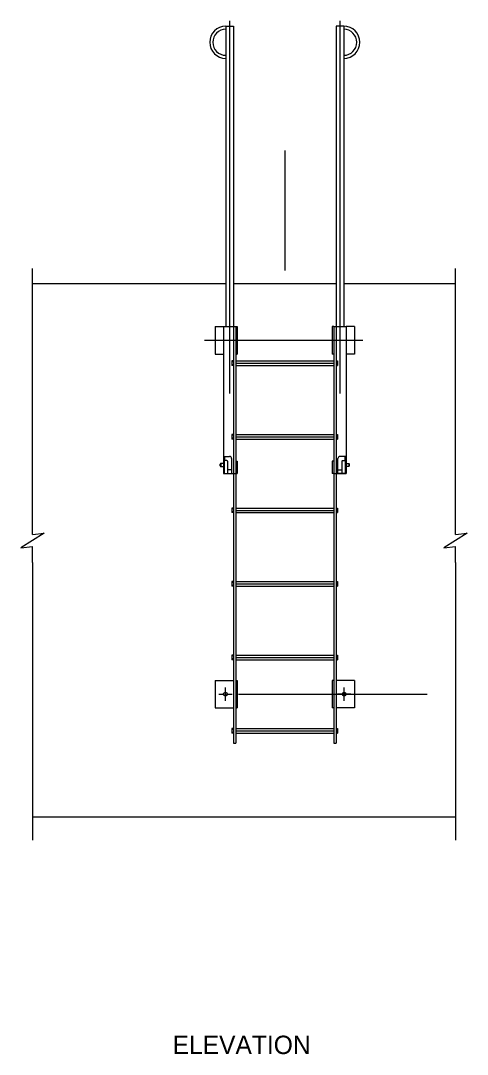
# Model space of a CAD drawing. Extents: x 703.5 to 787.6, y 470.2 to 529.
# Drawn here: x 703.5 to 709.57, y 470.23 to 484.29 of the extents above; entities that cross this region are included whole.
import ezdxf

# ---------------------------------------------------------------- set-up
doc = ezdxf.new("R2010")
doc.units = 0
doc.layers.add('df_DETAIL', color=7, linetype='Continuous')
doc.layers.add('pp_PRESENTATION', color=7, linetype='Continuous')

msp = doc.modelspace()

# ---------------------------------------------------------------- linework, layer by layer
at = {"layer": 'df_DETAIL'}
for p, q in [((706.337, 484.286), (706.337, 479.217)), ((707.837, 484.286), (707.837, 479.217)), ((706.285, 484.211), (706.285, 480.127)), ((706.285, 484.211), (706.389, 484.211)), ((706.389, 484.211), (706.389, 480.127)), ((707.889, 484.211), (707.785, 484.211)), ((707.785, 484.211), (707.785, 480.127)), ((707.889, 484.211), (707.889, 480.127)), ((707.087, 482.52), (707.087, 480.889)), ((703.656, 480.711), (706.285, 480.711)), ((706.389, 480.711), (707.785, 480.711)), ((707.889, 480.711), (709.409, 480.711)), ((706.139, 480.127), (706.139, 479.752)), ((706.139, 480.127), (706.254, 480.127)), ((706.254, 480.127), (706.254, 478.36)), ((706.254, 480.127), (706.42, 480.127)), ((706.389, 480.127), (706.389, 478.127)), ((706.42, 480.127), (706.42, 474.461)), ((706.42, 480.127), (706.441, 480.127)), ((706.441, 480.127), (706.441, 479.752)), ((707.733, 480.127), (707.733, 479.752)), ((707.754, 480.127), (707.733, 480.127)), ((707.754, 480.127), (707.754, 474.461)), ((707.754, 480.127), (707.92, 480.127)), ((707.754, 480.127), (707.785, 480.127)), ((707.785, 480.127), (707.785, 478.127)), ((707.92, 480.127), (707.92, 478.36)), ((708.035, 480.127), (707.92, 480.127)), ((708.035, 480.127), (708.035, 479.752)), ((705.996, 479.94), (708.15, 479.94)), ((706.139, 479.752), (706.254, 479.752)), ((706.42, 479.752), (706.441, 479.752)), ((707.754, 479.752), (707.733, 479.752)), ((708.035, 479.752), (707.92, 479.752)), ((706.389, 479.659), (706.368, 479.659)), ((706.368, 479.659), (706.368, 479.596)), ((706.389, 479.648), (706.368, 479.648)), ((706.389, 479.607), (706.368, 479.607)), ((706.389, 479.596), (706.368, 479.596)), ((706.42, 479.659), (707.754, 479.659)), ((706.42, 479.627), (707.754, 479.627)), ((706.42, 479.596), (707.754, 479.596)), ((707.785, 479.659), (707.806, 479.659)), ((707.785, 479.648), (707.806, 479.648)), ((707.785, 479.607), (707.806, 479.607)), ((707.785, 479.596), (707.806, 479.596)), ((707.806, 479.659), (707.806, 479.596)), ((706.389, 478.659), (706.368, 478.659)), ((706.368, 478.659), (706.368, 478.596)), ((706.389, 478.648), (706.368, 478.648)), ((706.368, 478.648), (706.368, 478.607)), ((706.389, 478.607), (706.368, 478.607)), ((706.42, 478.659), (707.754, 478.659)), ((706.42, 478.627), (707.754, 478.627)), ((707.785, 478.659), (707.806, 478.659)), ((707.785, 478.648), (707.806, 478.648)), ((707.785, 478.607), (707.806, 478.607)), ((707.806, 478.659), (707.806, 478.596)), ((707.806, 478.648), (707.806, 478.607)), ((706.389, 478.596), (706.368, 478.596)), ((706.42, 478.596), (707.754, 478.596)), ((707.785, 478.596), (707.806, 478.596)), ((706.254, 478.36), (706.337, 478.36)), ((706.254, 478.36), (706.254, 478.127)), ((706.264, 478.332), (706.254, 478.332)), ((706.264, 478.36), (706.264, 478.127)), ((706.365, 478.127), (706.365, 478.332)), ((707.809, 478.127), (707.809, 478.332)), ((707.92, 478.36), (707.837, 478.36)), ((707.91, 478.36), (707.91, 478.127)), ((707.91, 478.332), (707.92, 478.332)), ((707.92, 478.36), (707.92, 478.127)), ((706.209, 478.231), (706.209, 478.257)), ((706.218, 478.266), (706.218, 478.222)), ((706.3, 478.305), (706.254, 478.305)), ((706.309, 478.296), (706.309, 478.127)), ((706.42, 478.294), (706.441, 478.294)), ((706.441, 478.294), (706.441, 478.127)), ((707.733, 478.294), (707.733, 478.127)), ((707.754, 478.294), (707.733, 478.294)), ((707.865, 478.296), (707.865, 478.127)), ((707.874, 478.305), (707.92, 478.305)), ((707.956, 478.266), (707.956, 478.222)), ((707.965, 478.231), (707.965, 478.257)), ((706.254, 478.127), (706.42, 478.127)), ((706.254, 478.127), (706.365, 478.127)), ((706.365, 478.177), (706.309, 478.177)), ((706.389, 478.127), (706.389, 474.461)), ((706.42, 478.127), (706.441, 478.127)), ((707.754, 478.127), (707.733, 478.127)), ((707.754, 478.127), (707.92, 478.127)), ((707.785, 478.127), (707.785, 474.461)), ((707.809, 478.177), (707.865, 478.177)), ((707.92, 478.127), (707.809, 478.127)), ((706.389, 477.659), (706.368, 477.659)), ((706.368, 477.659), (706.368, 477.596)), ((706.389, 477.648), (706.368, 477.648)), ((706.368, 477.648), (706.368, 477.607)), ((706.42, 477.659), (707.754, 477.659)), ((706.42, 477.627), (707.754, 477.627)), ((707.785, 477.659), (707.806, 477.659)), ((707.785, 477.648), (707.806, 477.648)), ((707.806, 477.659), (707.806, 477.596)), ((707.806, 477.648), (707.806, 477.607)), ((706.389, 477.607), (706.368, 477.607)), ((706.389, 477.596), (706.368, 477.596)), ((706.42, 477.596), (707.754, 477.596)), ((707.785, 477.607), (707.806, 477.607)), ((707.785, 477.596), (707.806, 477.596)), ((706.389, 476.659), (706.368, 476.659)), ((706.368, 476.659), (706.368, 476.596)), ((706.389, 476.648), (706.368, 476.648)), ((706.368, 476.648), (706.368, 476.607)), ((706.42, 476.659), (707.754, 476.659)), ((707.785, 476.659), (707.806, 476.659)), ((707.785, 476.648), (707.806, 476.648)), ((707.806, 476.659), (707.806, 476.596)), ((707.806, 476.648), (707.806, 476.607)), ((706.389, 476.607), (706.368, 476.607)), ((706.389, 476.596), (706.368, 476.596)), ((706.42, 476.628), (707.754, 476.628)), ((706.42, 476.596), (707.754, 476.596)), ((707.785, 476.607), (707.806, 476.607)), ((707.785, 476.596), (707.806, 476.596)), ((706.389, 475.659), (706.368, 475.659)), ((706.368, 475.659), (706.368, 475.596)), ((706.42, 475.659), (707.754, 475.659)), ((707.785, 475.659), (707.806, 475.659)), ((707.806, 475.659), (707.806, 475.596)), ((706.389, 475.648), (706.368, 475.648)), ((706.368, 475.648), (706.368, 475.607)), ((706.389, 475.607), (706.368, 475.607)), ((706.389, 475.596), (706.368, 475.596)), ((706.42, 475.628), (707.754, 475.628)), ((706.42, 475.596), (707.754, 475.596)), ((707.785, 475.648), (707.806, 475.648)), ((707.785, 475.607), (707.806, 475.607)), ((707.785, 475.596), (707.806, 475.596)), ((707.806, 475.648), (707.806, 475.607)), ((706.139, 475.315), (706.139, 474.94)), ((706.139, 475.315), (706.389, 475.315)), ((706.42, 475.315), (706.441, 475.315)), ((706.441, 475.315), (706.441, 474.94)), ((707.733, 475.315), (707.733, 474.94)), ((707.754, 475.315), (707.733, 475.315)), ((708.035, 475.315), (707.785, 475.315)), ((708.035, 475.315), (708.035, 474.94)), ((706.189, 475.128), (706.254, 475.128)), ((706.267, 475.128), (706.293, 475.128)), ((706.28, 475.153), (706.28, 475.218)), ((706.28, 475.115), (706.28, 475.14)), ((706.28, 475.037), (706.28, 475.102)), ((706.306, 475.128), (706.372, 475.128)), ((706.458, 475.128), (709.024, 475.128)), ((707.868, 475.128), (707.802, 475.128)), ((707.907, 475.128), (707.881, 475.128)), ((707.894, 475.153), (707.894, 475.218)), ((707.894, 475.115), (707.894, 475.14)), ((707.894, 475.037), (707.894, 475.102)), ((707.985, 475.128), (707.92, 475.128)), ((706.139, 474.94), (706.389, 474.94)), ((706.42, 474.94), (706.441, 474.94)), ((707.754, 474.94), (707.733, 474.94)), ((708.035, 474.94), (707.785, 474.94)), ((706.389, 474.659), (706.368, 474.659)), ((706.368, 474.659), (706.368, 474.596)), ((706.389, 474.648), (706.368, 474.648)), ((706.368, 474.648), (706.368, 474.607)), ((706.389, 474.607), (706.368, 474.607)), ((706.389, 474.596), (706.368, 474.596)), ((706.42, 474.659), (707.754, 474.659)), ((706.42, 474.628), (707.754, 474.628)), ((706.42, 474.596), (707.754, 474.596)), ((707.785, 474.659), (707.806, 474.659)), ((707.785, 474.648), (707.806, 474.648)), ((707.785, 474.607), (707.806, 474.607)), ((707.785, 474.596), (707.806, 474.596)), ((707.806, 474.659), (707.806, 474.596)), ((707.806, 474.648), (707.806, 474.607)), ((706.389, 474.461), (706.42, 474.461)), ((707.754, 474.461), (707.785, 474.461)), ((703.656, 473.461), (709.409, 473.461))]:
    msp.add_line(p, q, dxfattribs=at)
for centre in [(706.28, 475.128), (707.894, 475.128)]:
    msp.add_circle(centre, 0.026, dxfattribs=at)
for centre, radius, start, end in [((706.285, 483.992), 0.219, 90, 270), ((706.285, 483.992), 0.177, 90, 270), ((707.889, 483.992), 0.219, 270, 90), ((707.889, 483.992), 0.177, 270, 90), ((706.337, 478.332), 0.0277, 0, 90.1823), ((707.837, 478.332), 0.0277, 89.8177, 180), ((706.3, 478.296), 0.00886, 0, 90), ((707.874, 478.296), 0.00886, 90, 180)]:
    msp.add_arc(centre, radius, start, end, dxfattribs=at)
for points in [[(706.269, 478.36), (706.269, 478.305)], [(707.905, 478.36), (707.905, 478.305)], [(706.218, 478.266), (706.209, 478.257)], [(706.209, 478.231), (706.218, 478.222)], [(706.254, 478.266), (706.218, 478.266)], [(706.218, 478.222), (706.254, 478.222)], [(707.92, 478.266), (707.956, 478.266)], [(707.956, 478.222), (707.92, 478.222)], [(707.956, 478.266), (707.965, 478.257)], [(707.965, 478.231), (707.956, 478.222)]]:
    msp.add_open_spline(points, degree=1, dxfattribs=at)
at = {"layer": 'pp_PRESENTATION'}
for p, q in [((703.656, 477.517), (703.656, 480.914)), ((709.409, 477.517), (709.409, 480.914)), ((703.656, 477.297), (703.656, 477.517)), ((709.409, 477.297), (709.409, 477.517)), ((703.656, 476.917), (703.656, 477.137)), ((709.409, 476.917), (709.409, 477.137)), ((703.656, 476.917), (703.656, 473.144)), ((709.409, 476.917), (709.409, 473.144))]:
    msp.add_line(p, q, dxfattribs=at)
for points in [[(703.656, 477.297), (703.816, 477.317), (703.496, 477.117), (703.656, 477.137)], [(709.409, 477.297), (709.569, 477.317), (709.249, 477.117), (709.409, 477.137)]]:
    msp.add_lwpolyline(points, dxfattribs=at)

# ---------------------------------------------------------------- texts
at = {"layer": 'df_DETAIL'}
msp.add_text('ELEVATION', height=0.25, dxfattribs=at).set_placement((705.562, 470.234))

doc.saveas('drawing.dxf')
